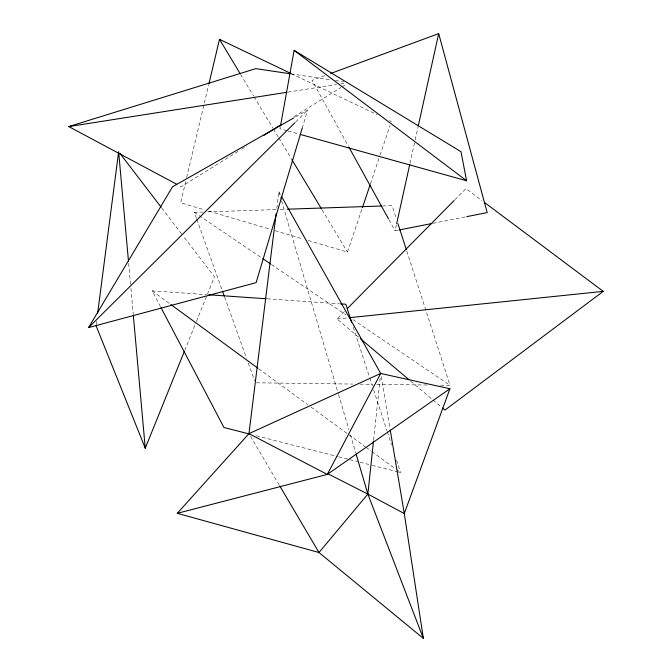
<?xml version="1.0" encoding="UTF-8"?>
<svg xmlns="http://www.w3.org/2000/svg" width="672" height="672" viewBox="0 0 672 672"><rect width="100%" height="100%" fill="white"/><g stroke="black" fill="none" stroke-linecap="round" stroke-linejoin="round"><path stroke-width="0.5" stroke-dasharray="3.36 2.52" d="M373.615 440.017L380.251 377.622M276.805 208.337L278.855 191.73L280.392 194.468M96.172 324.61L96.709 320.46M280.358 126.714L279.989 128.772L287.045 130.746M398.152 230.177L395.077 230.782L396.438 224.65M409.996 163.355L414.96 140.876M415.187 139.852L418.127 126.571M185.732 181.482L180.667 202.81L204.784 209.933M186.69 177.425L208.639 85.008M302.207 128.15L307.6 110.09L294.823 117.348M308.297 240.492L347.491 252.067L362.116 208.547M370.432 183.826L379.739 156.139M380.075 155.148L390.054 125.479M184.733 350.414L196.073 322.325M196.459 321.359L207.01 295.21M207.404 294.235L214.435 276.805L183.355 236.208M358.646 337.193L337.067 318.965L344.425 311.514M454.885 199.744L465.931 188.563L481.832 200.474M295.68 121.934L307.6 110.09M238.064 151.418L181.272 186.69L178.508 185.212M241.618 149.209L246.943 145.908M293.966 116.701L340.998 87.486M341.888 86.94L346.324 84.185M324.786 75.667L312.026 80.38L348.491 146.412M432.953 223.314L465.704 216.846M287.977 92.114L336.58 84.479M340.712 83.832L344.845 83.177M337.067 318.965L347.5 317.89M196.409 218.249L194.3 212.335L202.675 212.05M207.908 211.873L275.957 209.572M280.14 209.437L286.423 209.219M382.738 205.968L392.154 205.649L396.337 218.627M256.351 382.805L352.666 384.056M359.99 384.149L372.548 384.308M376.74 384.367L426.989 385.014M440.597 385.19L450.022 385.316L406.619 250.564M160.499 306.684L152.2 290.884L206.615 294.638M267.305 298.822L339.511 303.811M291.01 73.886L331.388 79.909M335.53 80.522L343.812 81.757M256.444 435.809L337.646 456.532M338.663 456.792L348.81 459.379M349.826 459.64L358.966 461.966M359.974 462.227L371.146 465.083M372.154 465.335L397.53 471.811M398.546 472.072L400.579 472.592L396.362 459.64M288.053 131.023L299.149 134.114M208.799 211.117L270.102 229.219M275.134 230.698L303.274 239.005M291.27 73.643L377.21 114.744M389.491 120.616L391.381 121.523M194.3 212.335L261.912 258.073M271.446 264.524L345.996 314.95M352.934 319.637L450.022 385.316M152.2 290.884L169.94 303.862M258.644 368.76L307.65 404.603M311.027 407.081L365.098 446.636M365.938 447.25L371.011 450.962M371.851 451.576L395.506 468.88M396.354 469.501L400.579 472.592M410.609 381.058L432.197 399.286M432.995 399.958L441.79 407.383M161.784 208.043L182.717 235.385M240.559 74.323L253.52 95.861M254.058 96.76L272.958 128.184M273.504 129.083L278.359 137.155M278.905 138.054L291.32 158.701M322.106 209.874L347.491 252.067M250.555 436.355L279.199 484.982M389.004 219.778L395.077 230.782M196.762 219.232L222.155 290.17M224.624 297.066L246.49 358.159M248.254 363.082L254.604 380.822M353.245 327.155L369.457 376.958M369.776 377.958L372.372 385.93M373.666 389.911L386.963 430.752M387.282 431.752L391.499 444.696M278.855 191.73L281.224 199.76M281.518 200.768L338.293 393.632M338.587 394.64L348.936 429.803M350.414 434.826L355.74 452.903M381.217 376.555L389.886 428.056M128.671 263.424L130.544 284.306M130.922 288.481L133.266 314.588"/><path stroke-width="1.01" d="M373.506 441.059L367.861 494.088L423.36 638.4L318.982 552.518L279.728 485.881M276.158 213.528L248.959 433.658L177.282 513.324L318.982 552.518L367.861 494.088L356.034 453.911M97.65 313.219L118.642 151.704M280.543 125.681L294.126 50.366L460.992 151.704L466.595 180.776L300.157 134.4M396.665 223.633L409.769 164.371M418.354 125.555L438.69 33.6L330.683 73.492M208.883 83.992L219.5 39.312L290.329 73.189M302.207 128.15L256.108 282.652L88.57 327.592L172.544 186.766L293.908 117.86M362.452 207.564L370.096 184.817M449.929 388.744L327.298 474.407L248.959 433.658L380.696 373.464L449.929 388.744L404.284 513.542L423.36 638.4M96.037 325.643L145.261 448.232L184.346 351.38M347.374 308.532L454.146 200.491M88.57 327.592L294.932 122.674M484.344 202.356L603.238 291.362L444.99 410.08L442.588 408.055M263.802 135.433L281.543 124.412M176.66 184.229L68.762 126.571L255.805 68.636L289.968 73.735M177.282 513.324L327.298 474.407L380.696 373.464L281.417 196.291M399.176 229.975L431.928 223.516M466.729 216.644L487.192 212.604L438.69 33.6M68.762 126.571L286.944 92.282M349.591 317.671L603.238 291.362M287.465 209.185L381.688 206.002M208.706 294.781L266.263 298.754M340.553 303.878L345.786 304.24L351.624 322.174M249.346 433.994L223.969 427.518L160.994 307.616M327.919 473.785L367.861 494.088L404.284 513.542L390.239 430.114M262.777 258.661L270.581 263.936M170.789 304.483L257.804 368.138M294.126 50.366L466.595 180.776M360.251 338.545L409.013 379.714M119.91 153.367L161.146 207.211M219.5 39.312L240.022 73.424M291.866 159.6L321.569 208.975M348.995 147.328L388.5 218.862M222.508 291.161L224.272 296.083M397.942 223.616L406.3 249.572M118.734 152.754L128.486 261.341M133.358 315.63L145.261 448.232"/></g></svg>
